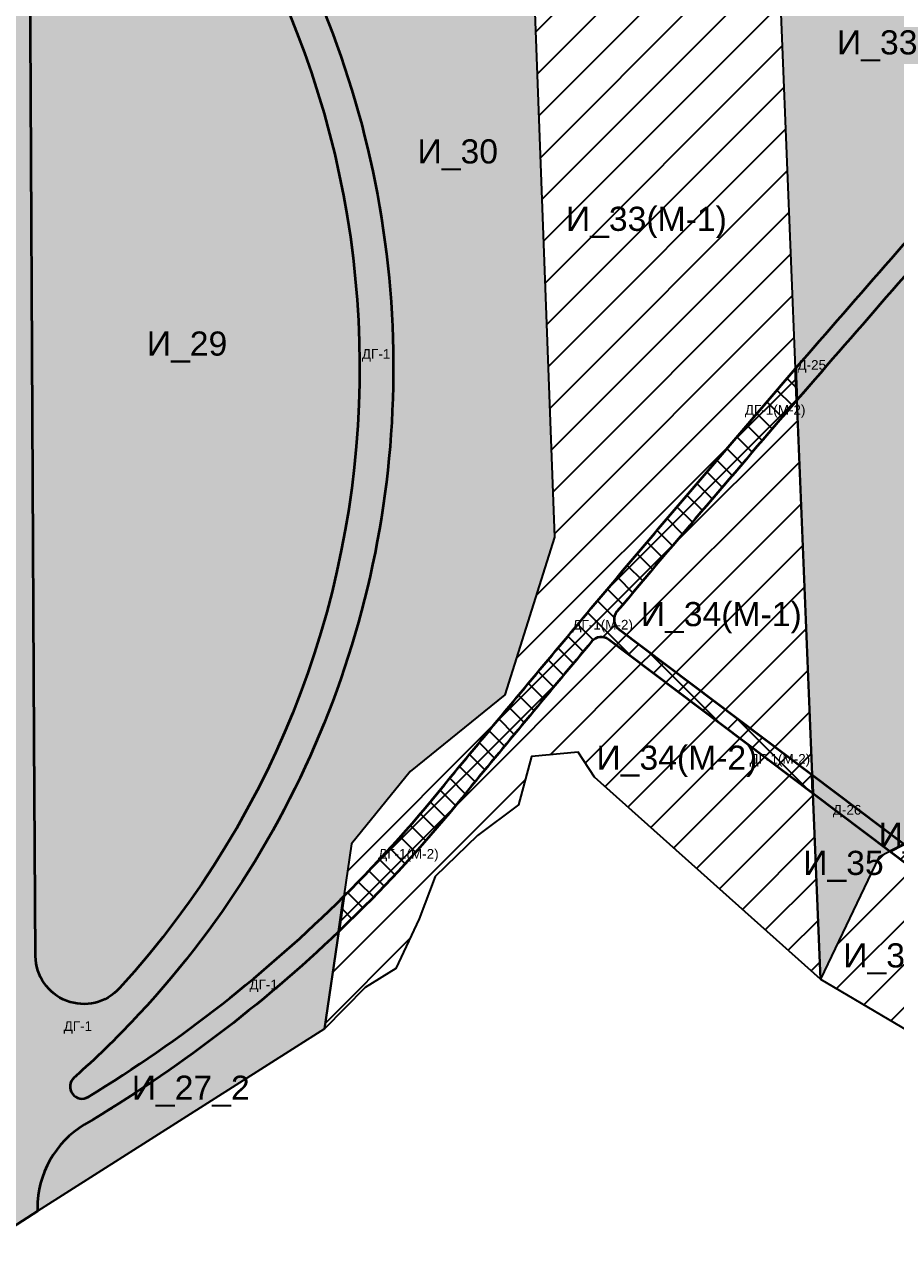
# Model space of a CAD drawing. Header units: millimetres. Extents: x 2242312 to 2245577, y 377443 to 382719.
# Drawn here: x 2243951 to 2244312, y 377907 to 378411 of the extents above; entities that cross this region are included whole.
import ezdxf

# ---------------------------------------------------------------- set-up
doc = ezdxf.new("R2010")
doc.units = ezdxf.units.MM
for name, color, linetype in [('подписи_участок_дорога', 250, 'Continuous'), ('подписи_участок_инфраструктура', 250, 'Continuous'), ('участок_инфраструктура', 5, 'Continuous'), ('участок_муниципалитет_инфраструктура', 5, 'Continuous'), ('участок_собственность_общего_пользования', 5, 'Continuous')]:
    doc.layers.add(name, color=color, linetype=linetype)
doc.layers.add('участок_муниципалитет_дороги', color=141, linetype='Continuous', lineweight=35)
doc.layers.add('участок_собственность_дороги', color=4, linetype='Continuous', lineweight=35)
for name, color, linetype, transparency in [('штриховка собственность инфраструктура', 8, 'Continuous', 0.4), ('штриховка_муниципалитет_дорога', 250, 'Continuous', 0.4), ('штриховка_муниципалитет_инфраструктура', 250, 'Continuous', 0.4), ('штриховка_собственность_дорога', 165, 'Continuous', 0.4)]:
    doc.layers.add(name, color=color, linetype=linetype, transparency=transparency)
doc.styles.get("Standard").update_dxf_attribs({"font": 'arial.ttf'})
pattern_1 = [(45, (0, 0), (-8.980256121069154, 8.980256121069154), [])]
pattern_2 = [(45, (0, 0), (-4.490128060534577, 4.490128060534577), []), (135, (0, 0), (-4.490128060534577, -4.490128060534576), [])]

msp = doc.modelspace()

# ---------------------------------------------------------------- hatches: boundary and pattern name
at = {"layer": 'штриховка собственность инфраструктура'}
h = msp.add_hatch(color=256, dxfattribs=at)
h.dxf.hatch_style = 1
edge = h.paths.add_edge_path()
edge.add_arc((2243710.997436249, 378268.3318569938), 393.1741759634128, 311.5645637537123, 317.0412061322872)
edge.add_arc((2243710.997436301, 378268.3318569386), 393.1741758876367, 317.0412061329928, 409.4195070464608)
edge.add_arc((2243973.268558029, 378574.5397516935), 9.999999999832927, 66.92176679238361, 229.4195070456553, ccw=False)
edge.add_arc((2243568.219122066, 377623.9140672878), 1043.321942777392, 65.07006850969952, 66.92176679503501, ccw=False)
edge.add_arc((2244371.127592248, 379281.8213564412), 799.0780623602276, 242.9706709978074, 254.6283494594482)
edge.add_line((2244159.308731508, 378511.3289684319), (2244170.98, 378198.08))
edge.add_line((2244170.98, 378198.08), (2244150.43, 378132.68))
edge.add_line((2244150.43, 378132.68), (2244111.19, 378100.93))
edge.add_line((2244111.19, 378100.93), (2244086.91, 378071.03))
edge.add_line((2244086.91, 378071.03), (2244083.733718645, 378049.3230495441))
edge.add_arc((2243676.117870132, 378459.5026481258), 578.271547848835, 301.4437605045926, 314.8203810280673, ccw=False)
edge.add_arc((2243975.171503745, 377970.4145253952), 5.000000000021338, 131.5645637536118, 301.4437605046866, ccw=False)
h = msp.add_hatch(color=256, dxfattribs=at)
h.dxf.hatch_style = 1
edge = h.paths.add_edge_path()
edge.add_arc((2243973.286357068, 378514.8676026497), 19.99999999990994, 42.92101735820529, 180.2833403528003, ccw=False)
edge.add_arc((2243708.177383623, 378268.3318569418), 382.0257473066447, -42.30483281629847, 42.92101735838412, ccw=False)
edge.add_arc((2243975.922331216, 378024.6614140249), 19.99999999983481, 180.4183101268433, 317.69516718410705, ccw=False)
edge.add_line((2243955.922864243, 378024.5153975419), (2243953.286601619, 378514.7686986116))
h = msp.add_hatch(color=256, dxfattribs=at)
h.dxf.hatch_style = 1
edge = h.paths.add_edge_path()
edge.add_arc((2244312.091307745, 379007.8104646637), 519.8787804386208, 264.4609762326553, 273.2374115906591)
edge.add_line((2244341.450645853, 378488.76135753), (2244350.67088561, 378358.9486922178))
edge.add_arc((2251429.547162357, 372077.4774801848), 9464.00390580482, 138.4156155054561, 139.1481216278266)
edge.add_line((2244270.945205402, 378267.9369099019), (2244261.910690624, 378490.3591606594))
h = msp.add_hatch(color=256, dxfattribs=at)
h.dxf.hatch_style = 1
edge = h.paths.add_edge_path()
edge.add_line((2244271.479298841, 378255.0798978406), (2244350.817067254, 378345.8376669073))
edge.add_line((2244350.817067254, 378345.8376669073), (2244349.663696654, 378331.8031406353))
edge.add_line((2244349.663696654, 378331.8031406353), (2244349.312087179, 378324.4102703189))
edge.add_line((2244349.312087179, 378324.4102703189), (2244342.239712872, 378225.0880453457))
edge.add_line((2244342.239712872, 378225.0880453457), (2244412.778874076, 378140.7357709827))
edge.add_arc((2245777.174751314, 377009.1965321318), 1772.55667296789, 140.3299444476297, 143.7663037391389)
edge.add_line((2244347.407795047, 378056.919591748), (2244347.163070114, 378056.6249918871))
edge.add_line((2244347.163070114, 378056.6249918871), (2244346.892917163, 378056.3303920262))
edge.add_line((2244346.892917163, 378056.3303920262), (2244341, 378084.11))
edge.add_line((2244341, 378084.11), (2244315.887343862, 378070.89579108))
edge.add_line((2244315.887343862, 378070.89579108), (2244277.782450097, 378099.6096237647))
edge.add_line((2244277.782450097, 378099.6096237647), (2244271.479298841, 378255.0798978406))
h = msp.add_hatch(color=256, dxfattribs=at)
h.dxf.hatch_style = 1
h.paths.add_polyline_path([(2244278.09724553, 378091.8596216487), (2244310.016804755, 378067.8067299388), (2244305.5, 378065.43), (2244281.22, 378014.98)])
h = msp.add_hatch(color=256, dxfattribs=at)
h.dxf.hatch_style = 1
edge = h.paths.add_edge_path()
edge.add_arc((2243996.659194779, 377920.3448489535), 39.97471663204966, 120.71295985863, 180.4391018957805, ccw=False)
edge.add_arc((2243676.117870482, 378459.5026475599), 587.2715471838291, 300.7337516270161, 302.2335881485982)
edge.add_arc((2243676.117870152, 378459.502648099), 587.2715478156586, 302.233588147755, 313.6644649793043)
edge.add_line((2244081.59005043, 378034.6730565036), (2244075.7, 377994.42))
edge.add_line((2244075.7, 377994.42), (2243956.694349773, 377918.8471944889))
edge.add_line((2243956.694349773, 377918.8471944889), (2243956.685652067, 377920.0384947651))
at = {"layer": 'штриховка_муниципалитет_дорога'}
h = msp.add_hatch(dxfattribs=at)
h.set_pattern_fill('ANSI37', color=256, scale=2)
h.set_pattern_definition(pattern_2)
edge = h.paths.add_edge_path()
edge.add_arc((2243676.117870126, 378459.5026481307), 578.2715478567334, 314.8203810282002, 321.3994267424204)
edge.add_arc((2251428.880677218, 372078.0547670759), 9463.122253716074, 140.0000497048532, 140.4891270584745, ccw=False)
edge.add_arc((2251428.644431622, 372078.2449529846), 9462.819029941176, 139.5069117519895, 140.000012379113, ccw=False)
edge.add_line((2244232.319079976, 378222.986235306), (2244270.945205402, 378267.9369099016))
edge.add_line((2244270.945205402, 378267.9369099016), (2244271.479298841, 378254.7879729869))
edge.add_arc((2251428.880668381, 372078.0547744051), 9454.122242236404, 139.2062848456342, 139.9036955314947)
edge.add_arc((2244200.652292343, 378163.9914888769), 5.000000000572141, 139.903695165662, 233.0002535121722)
edge.add_line((2244197.643234895, 378159.9982980122), (2244277.782450097, 378099.6096237647))
edge.add_line((2244277.782450097, 378099.6096237647), (2244278.09724553, 378091.8596216487))
edge.add_line((2244278.09724553, 378091.8596216487), (2244193.351957778, 378155.7191885943))
edge.add_arc((2244190.376319896, 378151.4327030316), 5.218081954026709, 55.23198296993834, 137.7691211370697)
edge.add_arc((2251428.880669252, 372078.0547736989), 9454.122243356918, 140.0008507219214, 140.4886955385864)
edge.add_arc((2243676.117870114, 378459.5026481407), 587.2715478722339, 315.12708225776595, 321.39242278742194, ccw=False)
edge.add_line((2244092.301598263, 378045.161031399), (2244081.59005043, 378034.6730565039))
edge.add_line((2244081.59005043, 378034.6730565039), (2244083.733718645, 378049.3230495444))
h = msp.add_hatch(dxfattribs=at)
h.set_pattern_fill('ANSI37', color=256, scale=2)
h.set_pattern_definition(pattern_2)
edge = h.paths.add_edge_path()
edge.add_line((2244310.016804755, 378067.8067299388), (2244315.887343862, 378070.8957910799))
edge.add_line((2244315.887343862, 378070.8957910799), (2244336.290846127, 378055.5207908544))
edge.add_arc((2244341.137215874, 378061.8796327243), 7.995134123499814, 232.6872854958404, 316.0462685576379)
edge.add_line((2244346.892917161, 378056.330392024), (2244348.860190705, 378047.0565321968))
edge.add_line((2244348.860190705, 378047.0565321968), (2244351.011454479, 378036.9153300307))
edge.add_line((2244351.011454479, 378036.9153300307), (2244310.016804755, 378067.8067299388))
at = {"layer": 'штриховка_муниципалитет_инфраструктура'}
h = msp.add_hatch(dxfattribs=at)
h.set_pattern_fill('ANSI31', color=256, scale=4)
h.set_pattern_definition(pattern_1)
edge = h.paths.add_edge_path()
edge.add_arc((2243676.117870156, 378459.502648106), 578.2715478180983, 314.8203810277764, 321.3994267422631)
edge.add_arc((2251428.88067277, 372078.054770787), 9463.122247922913, 140.000049704753, 140.4891270586875, ccw=False)
edge.add_arc((2244396.954420408, 377988.6141119035), 277.2275372744834, 138.3071289979373, 141.5966162469157, ccw=False)
edge.add_arc((2251429.547164888, 372077.4774780088), 9464.003909142457, 139.1481216278846, 139.9036208420662, ccw=False)
edge.add_line((2244270.945205402, 378267.9369099019), (2244261.910690624, 378490.3591606594))
edge.add_line((2244261.910690624, 378490.3591606594), (2244258.990965106, 378490.6506248057))
edge.add_arc((2244371.127592229, 379281.821356394), 799.0780623097941, 254.6283494598398, 261.9329126023911, ccw=False)
edge.add_line((2244159.308731508, 378511.3289684319), (2244170.98, 378198.08))
edge.add_line((2244170.98, 378198.08), (2244150.43, 378132.68))
edge.add_line((2244150.43, 378132.68), (2244111.19, 378100.93))
edge.add_line((2244111.19, 378100.93), (2244086.91, 378071.03))
edge.add_line((2244086.91, 378071.03), (2244083.733718645, 378049.3230495441))
h = msp.add_hatch(dxfattribs=at)
h.set_pattern_fill('ANSI31', color=256, scale=4)
h.set_pattern_definition(pattern_1)
edge = h.paths.add_edge_path()
edge.add_arc((2244200.652292342, 378163.9914888768), 5.000000000163161, 139.9036955352648, 233.0002535152296, ccw=False)
edge.add_arc((2251428.880667398, 372078.0547752629), 9454.122240931818, 139.2062848458112, 139.9036955318325, ccw=False)
edge.add_line((2244271.479298827, 378254.7879729702), (2244277.782450097, 378099.6096237647))
edge.add_line((2244277.782450097, 378099.6096237647), (2244197.643234895, 378159.9982980122))
h = msp.add_hatch(dxfattribs=at)
h.set_pattern_fill('ANSI31', color=256, scale=4)
h.set_pattern_definition(pattern_1)
edge = h.paths.add_edge_path()
edge.add_line((2244075.7, 377994.42), (2244081.59005043, 378034.6730565037))
edge.add_arc((2243676.117870178, 378459.5026480815), 587.2715477852016, 313.6644649786847, 321.3924227859007)
edge.add_arc((2251428.880670809, 372078.0547724441), 9454.122245356173, 140.0008507221762, 140.4886955388555, ccw=False)
edge.add_arc((2244190.376319896, 378151.4327030309), 5.218081954674022, 55.23198297431202, 137.7691211612274, ccw=False)
edge.add_line((2244193.351957778, 378155.7191885943), (2244278.09724553, 378091.8596216487))
edge.add_line((2244278.09724553, 378091.8596216487), (2244281.22, 378014.98))
edge.add_line((2244281.22, 378014.98), (2244187.521930461, 378098.6610981491))
edge.add_line((2244187.521930461, 378098.6610981491), (2244180.863082586, 378108.9497984231))
edge.add_line((2244180.863082586, 378108.9497984231), (2244161.49188877, 378107.1339251943))
edge.add_line((2244161.49188877, 378107.1339251943), (2244156.043740509, 378087.1623149316))
edge.add_line((2244156.043740509, 378087.1623149316), (2244139.094880101, 378074.4534487707))
edge.add_line((2244139.094880101, 378074.4534487707), (2244121.539735704, 378057.5077946803))
edge.add_line((2244121.539735704, 378057.5077946803), (2244114.88088783, 378039.9570991183))
edge.add_line((2244114.88088783, 378039.9570991183), (2244105.195290921, 378019.3804473839))
edge.add_line((2244105.195290921, 378019.3804473839), (2244092.482944979, 378011.5126618104))
edge.add_line((2244092.482944979, 378011.5126618104), (2244075.7, 377994.42))
h = msp.add_hatch(dxfattribs=at)
h.set_pattern_fill('ANSI31', color=256, scale=4)
h.set_pattern_definition(pattern_1)
h.paths.add_polyline_path([(2244351.011454492, 378036.9153299718), (2244310.016804755, 378067.8067299388), (2244305.5, 378065.43), (2244281.22, 378014.98), (2244354.08, 377972.01), (2244354.08, 378022.45)])
at = {"layer": 'штриховка_собственность_дорога'}
h = msp.add_hatch(color=256, dxfattribs=at)
h.dxf.hatch_style = 1
edge = h.paths.add_edge_path()
edge.add_line((2243929.06957175, 379078.1543733485), (2243953.335073874, 379056.5217315283))
edge.add_line((2243953.335073874, 379056.5217315283), (2243951.607441425, 378854.3179615685))
edge.add_line((2243951.607441425, 378854.3179615685), (2243952.715897767, 378630.1728590148))
edge.add_arc((2243992.715408661, 378630.3706670888), 39.99999999748124, 180.2833403498153, 247.1376807816445)
edge.add_arc((2243566.790474751, 377620.2123203843), 1056.280956118813, 65.07544275407952, 67.13768078013078, ccw=False)
edge.add_arc((2244371.127592232, 379281.8213563951), 790.0780623113844, 242.9587708516137, 254.4223774339911)
edge.add_line((2244158.95716342, 378520.7648186245), (2244159.308731508, 378511.328968432))
edge.add_arc((2244371.127592231, 379281.8213564004), 799.0780623163248, 243.8804695274427, 254.6283494598305, ccw=False)
edge.add_arc((2244371.127590701, 379281.8213533068), 799.0780588651407, 242.97067099473702, 243.8804695282675, ccw=False)
edge.add_arc((2243568.219121661, 377623.9140663826), 1043.321943769286, 65.07006851023105, 65.98494240572684)
edge.add_arc((2243568.219122379, 377623.9140680055), 1043.321941994596, 65.98494240547384, 66.92176679536993)
edge.add_arc((2243973.268558029, 378574.5397516936), 9.999999999828576, 66.92176679212209, 229.4195070460891)
edge.add_arc((2243710.997436301, 378268.3318569386), 393.1741758876635, -42.958793867007216, 49.41950704646081, ccw=False)
edge.add_arc((2243710.997436199, 378268.331857042), 393.1741760327581, 311.9141816489395, 317.0412061320891, ccw=False)
edge.add_arc((2243710.997312556, 378268.331995653), 393.1743617754012, 311.56456383427826, 311.9141815635775, ccw=False)
edge.add_arc((2243975.171503744, 377970.4145253949), 4.999999999886642, 131.5645637474066, 301.4437605113268)
edge.add_arc((2243676.117870125, 378459.5026481358), 578.2715478612696, 301.4437605047049, 314.8203810278836)
edge.add_line((2244083.733718645, 378049.3230495439), (2244081.59005043, 378034.6730565039))
edge.add_arc((2243676.117870163, 378459.5026480839), 587.2715477974535, 300.733751563464, 313.6644649796164, ccw=False)
edge.add_arc((2243996.684586013, 377920.3305277302), 40.00000000138635, 120.7337525716704, 180.418309903955)
edge.add_line((2243956.685652066, 377920.0384949198), (2243956.694349773, 377918.8471944888))
edge.add_line((2243956.694349773, 377918.8471944888), (2243937.44, 377906.62))
edge.add_line((2243937.44, 377906.62), (2243930.944750926, 377907.7021553041))
edge.add_arc((2243912.44480191, 377900.102689112), 20.00000000058241, 22.33202940304835, 112.902358622499)
edge.add_arc((2243365.210957499, 379217.0680597725), 1406.135924733667, 292.0673977030985, 292.5593631110481, ccw=False)
edge.add_line((2243893.491993816, 377913.9420545471), (2243881.38, 377915.96))
edge.add_line((2243881.38, 377915.96), (2243881.078851639, 377927.6725638608))
edge.add_line((2243881.078851639, 377927.6725638608), (2243913.344277894, 377946.0738592129))
edge.add_arc((2243891.862281385, 377979.8158779114), 39.99999999814965, 302.4830385338506, 360.4183100857545)
edge.add_line((2243931.861215329, 377980.1079108486), (2243929.674388277, 378356.3869140588))
edge.add_line((2243929.674388277, 378356.3869140588), (2243929.644716703, 378362.3869140588))
edge.add_line((2243929.644716703, 378362.3869140588), (2243928.672157575, 378559.0517327417))
edge.add_arc((2243888.672646679, 378558.8539246658), 39.99999999981873, 0.2833403524668319, 58.14818339978088)
edge.add_arc((2243708.177383615, 378268.3318569188), 382.0257473293364, 58.14818340004344, 66.03562879679822)
edge.add_line((2243863.344202844, 378617.4262994883), (2243862.915520299, 378634.135064262))
edge.add_line((2243862.915520299, 378634.135064262), (2243901.921727589, 378621.9191146254))
edge.add_arc((2243908.267222146, 378640.8857879986), 20.00000000021056, 251.5018082151568, 360.2833403517932)
edge.add_line((2243928.266977594, 378640.9846920363), (2243927.1918696, 378858.3863005179))
edge.add_line((2243927.1918696, 378858.3863005179), (2243929.06957175, 379078.1543733485))
edge = h.paths.add_edge_path(flags=16)
edge.add_arc((2243973.286357068, 378514.8676026499), 19.99999999991081, 42.92101735783899, 180.2833403533006, ccw=False)
edge.add_arc((2243708.177383624, 378268.3318569418), 382.0257473059627, -42.30483281640551, 42.92101735847922, ccw=False)
edge.add_arc((2243975.922331216, 378024.6614140252), 20.00000000010906, 180.418310127677, 317.69516718324377, ccw=False)
edge.add_line((2243955.922864243, 378024.5153975419), (2243955.266351033, 378114.4361654622))
edge.add_line((2243955.266351033, 378114.4361654622), (2243953.286601619, 378514.7686986116))
h = msp.add_hatch(color=256, dxfattribs=at)
h.dxf.hatch_style = 1
edge = h.paths.add_edge_path()
edge.add_arc((2251429.54716378, 372077.4774789426), 9464.00390769408, 138.4156159375962, 139.1481216277755, ccw=False)
edge.add_line((2244350.670838244, 378358.9486388388), (2244363.316279224, 378373.1705345946))
edge.add_arc((2245770.593767767, 377014.6469000999), 1956.020550823082, 134.4048581253571, 136.0098704413043, ccw=False)
edge.add_arc((2243959.770783287, 378878.7335345607), 642.8725362217667, 313.4538648632228, 314.8815570390378)
edge.add_arc((2245771.992194639, 377013.1431850462), 1958.072994862493, 131.108171597111, 133.9345758720407, ccw=False)
edge.add_line((2244484.593049177, 378488.4917179273), (2244488.599594048, 378491.9555094416))
edge.add_arc((2245700.132167041, 377098.8809853001), 1846.203619657446, 130.1012995089129, 131.0129140242334, ccw=False)
edge.add_line((2244510.916760862, 378511.0546725436), (2244511.507148338, 378499.5096265693))
edge.add_arc((2244718.702163786, 378238.9083755639), 332.9306030573354, 128.4869923639554, 130.4635411572025)
edge.add_arc((2244505.896021783, 378488.4141007254), 4.998370384570549, 130.6157029682604, 219.9151717848456)
edge.add_line((2244502.062295338, 378485.2068826098), (2244512.893764072, 378472.2510877543))
edge.add_line((2244512.893764072, 378472.2510877543), (2244508.281093081, 378468.4139685385))
edge.add_line((2244508.281093081, 378468.4139685385), (2244497.633465522, 378481.1498662965))
edge.add_arc((2244493.797456591, 378477.9428372229), 4.999999999092343, 39.89672762281831, 131.106267451288)
edge.add_line((2244490.51016823, 378481.7102946173), (2244419.755174159, 378416.8323797508))
edge.add_arc((2244423.224163207, 378413.2315305477), 5.000000000308406, 133.9314954296657, 219.9037776028089)
edge.add_line((2244419.388548915, 378410.0240294944), (2244522.336383361, 378286.9162959445))
edge.add_line((2244522.336383361, 378286.9162959445), (2244522.843829812, 378276.9564024552))
edge.add_line((2244522.843829812, 378276.9564024552), (2244516.869402986, 378284.1007795059))
edge.add_line((2244516.869402986, 378284.1007795059), (2244500.226992844, 378304.0022121534))
edge.add_line((2244500.226992844, 378304.0022121534), (2244448.609550407, 378365.7277101705))
edge.add_line((2244448.609550407, 378365.7277101705), (2244431.955940975, 378385.6425352179))
edge.add_line((2244431.955940975, 378385.6425352179), (2244415.551152742, 378405.2598133202))
edge.add_arc((2244411.715538451, 378402.0523122665), 4.999999999534888, 39.90377761717163, 134.4048581285566)
edge.add_arc((2245770.593767731, 377014.6469001282), 1947.020550777319, 134.404858125175, 136.004580818986)
edge.add_line((2244369.916263946, 378367.0490428139), (2244350.817067254, 378345.5457420536))
edge.add_arc((2251428.880668057, 372078.0547747105), 9454.122241791498, 138.4757197839727, 139.2062848457522)
edge.add_line((2244271.479298841, 378254.7879729869), (2244270.945205402, 378267.9369099019))
h = msp.add_hatch(color=256, dxfattribs=at)
h.dxf.hatch_style = 1
h.paths.add_polyline_path([(2244278.09724553, 378091.8596216487), (2244277.782450097, 378099.6096237647), (2244315.887343862, 378070.8957910799), (2244310.016804755, 378067.8067299388)])

# ---------------------------------------------------------------- linework, layer by layer
at = {"layer": 'участок_инфраструктура'}
for points in [[(2243971.854185804, 377974.1555682551, 0.02390090996527849), (2243998.739595464, 378000.3945836356, 0.4264242450843805), (2243966.763401265, 378566.9448234203, -0.8578437018656302), (2243977.18843449, 378583.7394565002, -0.008079733771929882), (2244007.98933523, 378570.0233822691, 0.05091013346956111), (2244159.308731508, 378511.3289684319), (2244170.98, 378198.08), (2244150.43, 378132.68), (2244111.19, 378100.93), (2244086.91, 378071.03), (2244083.733718645, 378049.3230495441, -0.05843288627719339), (2243977.779810704, 377966.1487622977, -0.9153619491441108)], [(2243953.286601619, 378514.7686986116, -0.683192099739002), (2243987.932219989, 378528.4873933715, -0.3900136518620363), (2243990.71381771, 378011.1999160665, -0.6826452646842999), (2243955.922864243, 378024.5153975419)], [(2244261.910690624, 378490.3591606594, 0.03831315349987409), (2244341.450645853, 378488.76135753), (2244350.67088561, 378358.9486922178, 0.003196171790041121), (2244270.945205402, 378267.9369099019)], [(2244271.479298841, 378255.0798978406), (2244350.817067254, 378345.8376669073), (2244349.663696654, 378331.8031406353), (2244349.312087179, 378324.4102703189), (2244342.239712872, 378225.0880453457), (2244412.778874076, 378140.7357709827, 0.01499506971903363), (2244347.407795047, 378056.919591748), (2244347.163070114, 378056.6249918871), (2244346.892917163, 378056.3303920262), (2244341, 378084.11), (2244315.887343862, 378070.89579108), (2244277.782450097, 378099.6096237647)], [(2243956.685652067, 377920.0384947651, -0.2666688787970616), (2243976.242612071, 377954.7125826636, 0.00654436481231845), (2243989.352212876, 377962.7410177242, 0.04991800942215779), (2244081.59005043, 378034.6730565036), (2244075.7, 377994.42), (2243956.694349773, 377918.8471944889)]]:
    msp.add_lwpolyline(points, format="xyb", close=True, dxfattribs=at)
at = {"layer": 'участок_муниципалитет_дороги'}
for points in [[(2244083.733718645, 378049.3230495444, 0.02871439026295854), (2244128.045313765, 378098.7263064082, -0.002134005768806307), (2244179.703183315, 378160.8262119576, -0.002151560691740123), (2244232.319079976, 378222.986235306), (2244270.945205402, 378267.9369099016), (2244271.479298841, 378254.7879729869, 0.003043037569583706), (2244196.827477639, 378167.2118603598, 0.4301330802213046), (2244197.643234895, 378159.9982980122), (2244277.782450097, 378099.6096237647), (2244278.09724553, 378091.8596216487), (2244193.351957778, 378155.7191885943, 0.3765583609308344), (2244186.51263039, 378154.9398789146, 0.002128627787366695), (2244135.034149973, 378093.0552180486, -0.02734451756592841), (2244092.301598263, 378045.161031399), (2244081.59005043, 378034.6730565039)], [(2244310.016804755, 378067.8067299388), (2244315.887343862, 378070.8957910799), (2244336.290846127, 378055.5207908544, 0.3806583673024407), (2244346.892917161, 378056.330392024), (2244348.860190705, 378047.0565321968), (2244351.011454479, 378036.9153300307)]]:
    msp.add_lwpolyline(points, format="xyb", close=True, dxfattribs=at)
at = {"layer": 'участок_муниципалитет_инфраструктура'}
for points in [[(2244083.733718645, 378049.3230495441, 0.02871439026411416), (2244128.045313763, 378098.7263064064, -0.002134005770172961), (2244179.703183315, 378160.8262119576, -0.01435408151409549), (2244189.942811115, 378173.0085289588, -0.003296499136762631), (2244270.945205402, 378267.9369099019), (2244261.910690624, 378490.3591606594), (2244258.990965106, 378490.6506248057, -0.03188296599166299), (2244159.308731508, 378511.3289684319), (2244170.98, 378198.08), (2244150.43, 378132.68), (2244111.19, 378100.93), (2244086.91, 378071.03)], [(2244197.643234895, 378159.9982980122, -0.4301330783254816), (2244196.827477618, 378167.2118603347, -0.003043037570285395), (2244271.479298827, 378254.7879729702), (2244277.782450097, 378099.6096237647)], [(2244075.7, 377994.42), (2244081.59005043, 378034.6730565037, 0.0337323626934674), (2244135.034149959, 378093.0552180315, -0.00212862778742889), (2244186.512630388, 378154.9398789126, -0.3765583610335727), (2244193.351957778, 378155.7191885943), (2244278.09724553, 378091.8596216487), (2244281.22, 378014.98), (2244187.521930461, 378098.6610981491), (2244180.863082586, 378108.9497984231), (2244161.49188877, 378107.1339251943), (2244156.043740509, 378087.1623149316), (2244139.094880101, 378074.4534487707), (2244121.539735704, 378057.5077946803), (2244114.88088783, 378039.9570991183), (2244105.195290921, 378019.3804473839), (2244092.482944979, 378011.5126618104)]]:
    msp.add_lwpolyline(points, format="xyb", close=True, dxfattribs=at)
msp.add_lwpolyline([(2244351.011454492, 378036.9153299718), (2244310.016804755, 378067.8067299388), (2244305.5, 378065.43), (2244281.22, 378014.98), (2244354.08, 377972.01), (2244354.08, 378022.45)], close=True, dxfattribs=at)
at = {"layer": 'участок_собственность_дороги'}
for points in [[(2243929.06957175, 379078.1543733485), (2243953.335073874, 379056.5217315283), (2243951.607441425, 378854.3179615685), (2243952.715897767, 378630.1728590148, 0.3002728425532565), (2243977.17468686, 378593.5130224853, -0.008998453741580668), (2244011.933188785, 378578.1149367297, 0.05006117677882751), (2244158.95716342, 378520.7648186245), (2244159.308731508, 378511.328968432, -0.04693088285740259), (2244019.337266207, 378564.3470947079, -0.003969765838017507), (2244007.989335234, 378570.0233822675, 0.003991911633215502), (2243992.826856909, 378576.9245330186, 0.004087690296301429), (2243977.18843449, 378583.7394565002, 0.8578437018814308), (2243966.763401265, 378566.9448234203, -0.4264242450843804), (2243998.739595464, 378000.3945836356, -0.02237459713720027), (2243973.644377109, 377975.7527786209, -0.001525496308250139), (2243971.854185804, 377974.1555682551, 0.9153619492372425), (2243977.779810704, 377966.1487622977, 0.05843288627590641), (2244083.733718645, 378049.3230495439), (2244081.59005043, 378034.6730565039, -0.05648082576042536), (2243976.242611505, 377954.7125823273, 0.2664745375487796), (2243956.685652066, 377920.0384949198), (2243956.694349773, 377918.8471944888), (2243937.44, 377906.62)], [(2243953.286601619, 378514.7686986116, -0.6831920997474175), (2243987.932219989, 378528.4873933715, -0.390013651862949), (2243990.71381771, 378011.1999160664, -0.6826452646721394), (2243955.922864243, 378024.5153975419), (2243955.266351033, 378114.4361654622), (2243953.286601619, 378514.7686986116)], [(2244419.755174159, 378416.8323797508, 0.3937707744754384), (2244419.388548915, 378410.0240294944), (2244522.336383361, 378286.9162959445), (2244522.843829812, 378276.9564024552), (2244516.869402986, 378284.1007795059), (2244500.226992844, 378304.0022121534), (2244448.609550407, 378365.7277101705), (2244431.955940975, 378385.6425352179), (2244415.551152742, 378405.2598133202, 0.4374145893408303), (2244408.216918859, 378405.6243790283, 0.006980220395022298), (2244369.916263946, 378367.0490428139), (2244350.817067254, 378345.5457420536, 0.003187702229177169), (2244271.479298841, 378254.7879729869), (2244270.945205402, 378267.9369099019, -0.003196169904232306), (2244350.670838244, 378358.9486388388), (2244363.316279224, 378373.1705345946, -0.007003301853914633), (2244401.919403594, 378412.0540992001, 0.006229562875844779)]]:
    msp.add_lwpolyline(points, format="xyb", dxfattribs=at)
msp.add_lwpolyline([(2244278.09724553, 378091.8596216487), (2244277.782450097, 378099.6096237647), (2244315.887343862, 378070.8957910799), (2244310.016804755, 378067.8067299388)], close=True, dxfattribs=at)
at = {"layer": 'участок_собственность_общего_пользования'}
msp.add_lwpolyline([(2244278.09724553, 378091.8596216487), (2244310.016804755, 378067.8067299388), (2244305.5, 378065.43), (2244281.22, 378014.98)], close=True, dxfattribs=at)

# ---------------------------------------------------------------- texts
at = {"layer": 'подписи_участок_дорога', "char_height": 4, "attachment_point": 1}
for s, insert in [('ДГ-1', (2244091.15382023, 378275.977221403)), ('Д-25', (2244271.695869944, 378271.4221049277)), ('ДГ-1(М-2)', (2244249.897886183, 378252.8160752312)), ('ДГ-1(М-2)', (2244178.388331675, 378163.7971926175)), ('ДГ-1(М-2)', (2244251.853266932, 378108.213674837)), ('Д-26', (2244286.343557432, 378087.1231516649)), ('ДГ-1(М-2)', (2244097.856577991, 378068.8691318784)), ('ДГ-1', (2244044.54692296, 378014.7333489735)), ('ДГ-1', (2243967.544310043, 377997.5195937675))]:
    msp.add_mtext_dynamic_manual_height_columns(s, width=17.88472335319966, gutter_width=12.5, heights=[0], dxfattribs=dict(at, insert=insert))
at = {"layer": 'подписи_участок_инфраструктура', "char_height": 10, "attachment_point": 1}
for s, insert in [('И_33', (2244288.098170134, 378408.0516225958)), ('И_30', (2244114.234604592, 378362.8795780399)), ('И_33(М-1)', (2244175.734912613, 378334.9552672554)), ('И_29', (2244002.016044321, 378283.2707136696)), ('И_34(М-1)', (2244206.776804307, 378171.2019073818)), ('И_34(М-2)', (2244188.39108635, 378111.7114592577)), ('И_34(М-3)', (2244305.368827956, 378079.8529549318)), ('И_35', (2244274.106061724, 378068.129904027)), ('И_35(М-1)', (2244290.67813887, 378029.8064028337)), ('И_27_2', (2243995.762231796, 377974.9891279542))]:
    msp.add_mtext_dynamic_manual_height_columns(s, width=36.1200985237956, gutter_width=12.5, heights=[0], dxfattribs=dict(at, insert=insert))

doc.saveas('drawing.dxf')
